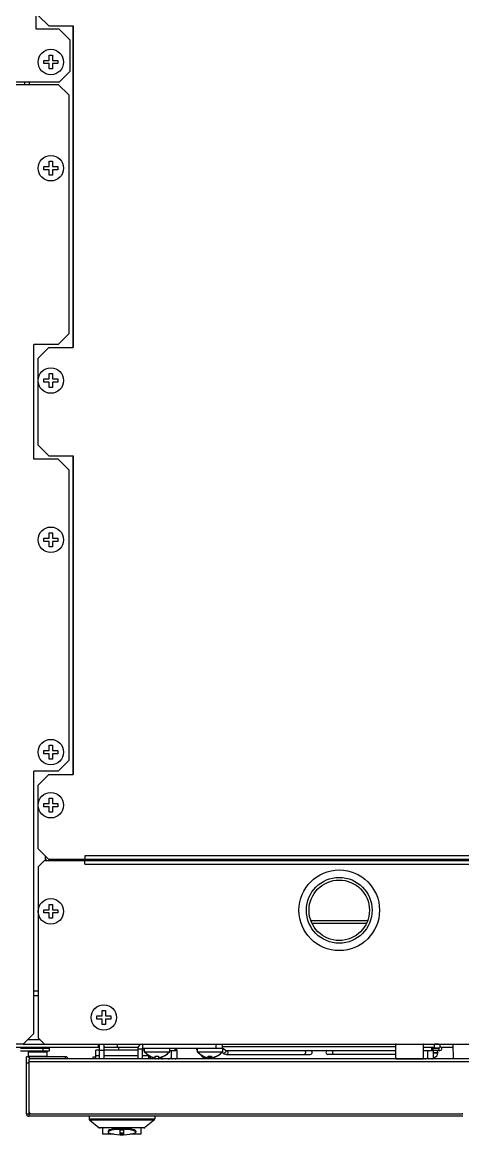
# Model space of a CAD drawing. Header units: millimetres. Extents: x 0 to 141, y -1 to 90.
# Drawn here: x 32.7 to 53.5, y -0.9 to 51.5 of the extents above; entities that cross this region are included whole.
import ezdxf

# ---------------------------------------------------------------- set-up
doc = ezdxf.new("R2010")
doc.units = ezdxf.units.MM

msp = doc.modelspace()

# ---------------------------------------------------------------- linework, layer by layer
for p, q in [((33.34, 51.2), (33.34, 85)), ((33.44, 51.85), (33.94, 51.35)), ((33.94, 51.35), (35.09, 51.35)), ((35.07, 51.35), (35.07, 36.2)), ((35.09, 51.35), (35.09, 36.2)), ((34.44, 51.2), (33.34, 51.2)), ((34.94, 50.7), (34.44, 51.2)), ((34.94, 50.7), (34.94, 49.2)), ((33.965, 49.725), (33.965, 49.975)), ((33.965, 49.975), (34.115, 49.975)), ((34.115, 49.975), (34.115, 49.725)), ((33.715, 49.575), (33.715, 49.725)), ((33.715, 49.725), (33.965, 49.725)), ((33.965, 49.575), (33.715, 49.575)), ((33.965, 49.325), (33.965, 49.575)), ((34.115, 49.325), (33.965, 49.325)), ((34.115, 49.725), (34.365, 49.725)), ((34.115, 49.575), (34.115, 49.325)), ((34.365, 49.575), (34.115, 49.575)), ((34.365, 49.725), (34.365, 49.575)), ((34.44, 48.7), (34.94, 49.2)), ((34.44, 48.7), (1.44, 48.7)), ((1.44, 48.6), (34.39, 48.6)), ((32.79, 48.7), (32.79, 48.6)), ((33.01, 48.7), (33.01, 48.6)), ((34.89, 48.1), (34.39, 48.6)), ((34.89, 48.1), (34.89, 36.85)), ((33.715, 44.575), (33.715, 44.725)), ((33.715, 44.725), (33.965, 44.725)), ((33.965, 44.575), (33.715, 44.575)), ((33.965, 44.725), (33.965, 44.975)), ((33.965, 44.975), (34.115, 44.975)), ((33.965, 44.325), (33.965, 44.575)), ((34.115, 44.975), (34.115, 44.725)), ((34.115, 44.725), (34.365, 44.725)), ((34.115, 44.575), (34.115, 44.325)), ((34.365, 44.575), (34.115, 44.575)), ((34.365, 44.725), (34.365, 44.575)), ((34.115, 44.325), (33.965, 44.325)), ((34.39, 36.35), (34.89, 36.85)), ((33.24, 30.95), (33.24, 36.35)), ((34.39, 36.35), (33.24, 36.35)), ((33.94, 36.2), (33.44, 35.7)), ((33.94, 36.2), (35.09, 36.2)), ((33.44, 31.6), (33.44, 35.7)), ((33.715, 34.575), (33.715, 34.725)), ((33.715, 34.725), (33.965, 34.725)), ((33.965, 34.725), (33.965, 34.975)), ((33.965, 34.975), (34.115, 34.975)), ((34.115, 34.975), (34.115, 34.725)), ((34.115, 34.725), (34.365, 34.725)), ((34.365, 34.725), (34.365, 34.575)), ((33.965, 34.575), (33.715, 34.575)), ((33.965, 34.325), (33.965, 34.575)), ((34.115, 34.325), (33.965, 34.325)), ((34.115, 34.575), (34.115, 34.325)), ((34.365, 34.575), (34.115, 34.575)), ((33.44, 31.6), (33.94, 31.1)), ((34.39, 30.95), (33.24, 30.95)), ((33.94, 31.1), (35.09, 31.1)), ((34.89, 30.45), (34.39, 30.95)), ((35.07, 31.1), (35.07, 16.1)), ((35.09, 31.1), (35.09, 16.1)), ((34.89, 30.45), (34.89, 16.75)), ((33.965, 27.225), (33.965, 27.475)), ((33.965, 27.475), (34.115, 27.475)), ((34.115, 27.475), (34.115, 27.225)), ((33.715, 27.075), (33.715, 27.225)), ((33.715, 27.225), (33.965, 27.225)), ((33.965, 27.075), (33.715, 27.075)), ((33.965, 26.825), (33.965, 27.075)), ((34.115, 26.825), (33.965, 26.825)), ((34.115, 27.225), (34.365, 27.225)), ((34.115, 27.075), (34.115, 26.825)), ((34.365, 27.075), (34.115, 27.075)), ((34.365, 27.225), (34.365, 27.075)), ((33.965, 17.475), (34.115, 17.475)), ((33.965, 17.225), (33.965, 17.475)), ((34.115, 17.475), (34.115, 17.225)), ((33.715, 17.225), (33.965, 17.225)), ((33.715, 17.075), (33.715, 17.225)), ((33.965, 17.075), (33.715, 17.075)), ((33.965, 16.825), (33.965, 17.075)), ((34.115, 16.825), (33.965, 16.825)), ((34.115, 17.225), (34.365, 17.225)), ((34.365, 17.075), (34.115, 17.075)), ((34.115, 17.075), (34.115, 16.825)), ((34.365, 17.225), (34.365, 17.075)), ((34.39, 16.25), (33.24, 16.25)), ((33.24, 3.9), (33.24, 16.25)), ((34.39, 16.25), (34.89, 16.75)), ((33.94, 16.1), (33.44, 15.6)), ((33.94, 16.1), (35.09, 16.1)), ((33.44, 12.6), (33.44, 15.6)), ((33.715, 14.725), (33.965, 14.725)), ((33.715, 14.575), (33.715, 14.725)), ((33.965, 14.975), (34.115, 14.975)), ((33.965, 14.725), (33.965, 14.975)), ((34.115, 14.975), (34.115, 14.725)), ((34.115, 14.725), (34.365, 14.725)), ((34.365, 14.725), (34.365, 14.575)), ((33.965, 14.575), (33.715, 14.575)), ((33.965, 14.325), (33.965, 14.575)), ((34.115, 14.325), (33.965, 14.325)), ((34.365, 14.575), (34.115, 14.575)), ((34.115, 14.575), (34.115, 14.325)), ((33.44, 12.6), (33.94, 12.1)), ((33.788, 12.149), (33.771, 12.15)), ((33.79, 12.137), (33.771, 12.135)), ((58.031, 12.1), (33.94, 12.1)), ((35.07, 12.1), (35.07, 12.05)), ((35.29, 12.1), (35.29, 12.05)), ((35.34, 12.05), (35.34, 12.1)), ((35.46, 12.05), (35.46, 12.1)), ((35.54, 12.05), (35.54, 12.1)), ((35.64, 12.27), (35.64, 12.1)), ((58.031, 12.27), (35.64, 12.27)), ((35.68, 12.05), (35.68, 12.1)), ((35.69, 12.08), (35.81, 12.08)), ((35.69, 12.05), (35.69, 12.08)), ((35.81, 12.05), (35.81, 12.08)), ((35.89, 12.05), (35.89, 12.1)), ((35.89, 12.08), (40.991, 12.08)), ((40.99, 12.1), (40.992, 12.05)), ((42.09, 12.1), (42.088, 12.05)), ((42.089, 12.08), (47.54, 12.08)), ((47.54, 12.05), (47.54, 12.1)), ((47.74, 12.05), (47.74, 12.1)), ((47.74, 12.08), (55.74, 12.08)), ((33.74, 12.05), (33.44, 11.75)), ((33.44, 11.75), (33.44, 3.7)), ((33.74, 12.05), (58.031, 12.05)), ((35.64, 11.88), (35.64, 12.05)), ((35.64, 11.88), (58.031, 11.88)), ((33.965, 9.975), (34.115, 9.975)), ((33.965, 9.725), (33.965, 9.975)), ((34.115, 9.975), (34.115, 9.725)), ((33.715, 9.725), (33.965, 9.725)), ((33.715, 9.575), (33.715, 9.725)), ((33.965, 9.575), (33.715, 9.575)), ((33.965, 9.325), (33.965, 9.575)), ((34.115, 9.725), (34.365, 9.725)), ((34.365, 9.575), (34.115, 9.575)), ((34.115, 9.575), (34.115, 9.325)), ((34.365, 9.725), (34.365, 9.575)), ((34.115, 9.325), (33.965, 9.325)), ((46.3, 9.22), (48.98, 9.22)), ((46.35, 9.1), (48.93, 9.1)), ((33.24, 5.9), (33.44, 5.9)), ((33.24, 5.68), (33.44, 5.68)), ((36.215, 4.725), (36.465, 4.725)), ((36.215, 4.575), (36.215, 4.725)), ((36.465, 4.975), (36.615, 4.975)), ((36.465, 4.725), (36.465, 4.975)), ((36.615, 4.975), (36.615, 4.725)), ((36.615, 4.725), (36.865, 4.725)), ((36.865, 4.725), (36.865, 4.575)), ((36.465, 4.575), (36.215, 4.575)), ((36.465, 4.325), (36.465, 4.575)), ((36.615, 4.325), (36.465, 4.325)), ((36.865, 4.575), (36.615, 4.575)), ((36.615, 4.575), (36.615, 4.325)), ((32.74, 3.4), (33.24, 3.9)), ((33.44, 3.7), (33.74, 3.4)), ((32.74, 3.4), (16.89, 3.4)), ((28.59, 3.25), (36.34, 3.25)), ((32.61, 3.2), (33.97, 3.2)), ((32.74, 3.4), (33.74, 3.4)), ((32.96, 3.62), (33.52, 3.62)), ((33.67, 3.08), (33.67, 3.2)), ((33.74, 3.4), (58.031, 3.4)), ((33.97, 3.08), (33.97, 3.2)), ((36.29, 3.255), (36.29, 3.4)), ((36.29, 3.255), (36.34, 3.255)), ((36.34, 2.7), (36.34, 3.4)), ((36.54, 3.4), (36.54, 2.7)), ((36.54, 3.255), (37.19, 3.255)), ((37.19, 3.255), (37.19, 3.4)), ((37.19, 3.255), (38.155, 3.255)), ((37.252, 3.12), (37.252, 3.255)), ((38.14, 3.18), (38.34, 3.18)), ((38.14, 3.18), (38.14, 2.7)), ((38.34, 3.18), (38.34, 2.7)), ((38.36, 3.4), (38.36, 3.2)), ((38.36, 3.2), (42.14, 3.2)), ((38.44, 3.2), (38.44, 3.04)), ((39.64, 3.2), (39.64, 3.04)), ((39.908, 3.09), (39.908, 3.2)), ((39.951, 3.09), (39.951, 3.2)), ((39.977, 3.09), (39.977, 3.2)), ((40.94, 3.2), (40.94, 3.04)), ((41.84, 3.2), (41.84, 3.4)), ((42.14, 3.2), (42.14, 3.4)), ((50.315, 3.27), (42.14, 3.27)), ((42.14, 3.223), (42.279, 3.11)), ((42.14, 3.2), (42.14, 3.04)), ((43.127, 3.27), (43.09, 3.27)), ((45.213, 3.27), (45.19, 3.27)), ((47.49, 3.27), (45.89, 3.27)), ((50.315, 3.39), (51.615, 3.39)), ((50.315, 2.71), (50.315, 3.39)), ((51.615, 2.71), (51.615, 3.39)), ((51.615, 3.255), (52.14, 3.255)), ((52.008, 3.09), (52.008, 3.255)), ((52.051, 3.09), (52.051, 3.255)), ((52.077, 3.09), (52.077, 3.255)), ((52.317, 3.21), (52.077, 3.21)), ((52.077, 3.2), (52.34, 3.2)), ((52.14, 3.255), (52.14, 3.4)), ((52.317, 3.39), (52.14, 3.39)), ((52.14, 3.21), (52.14, 3.2)), ((52.14, 3.2), (52.14, 3.21)), ((52.34, 3.2), (52.34, 3.12)), ((52.446, 3.25), (52.997, 3.25)), ((52.99, 3.4), (53.02, 2.7)), ((32.61, 3.08), (33.97, 3.08)), ((33.01, 2.8), (32.89, 2.8)), ((32.89, 0.12), (32.89, 2.8)), ((32.97, 3.04), (33.85, 3.04)), ((32.97, 3.04), (32.97, 2.81)), ((33.85, 2.81), (32.97, 2.81)), ((32.98, 3.05), (33.84, 3.05)), ((34.72, 2.8), (33.01, 2.8)), ((33.01, 2.8), (33.01, 2.668)), ((58.031, 2.7), (33.01, 2.7)), ((33.01, 0.2), (33.01, 2.668)), ((33.85, 3.04), (33.85, 2.81)), ((34.72, 2.8), (34.72, 2.7)), ((36.04, 2.8), (36.165, 2.8)), ((36.04, 2.7), (36.04, 2.8)), ((36.34, 3.12), (36.165, 3.12)), ((36.165, 2.7), (36.165, 3.12)), ((36.34, 2.85), (36.165, 2.85)), ((36.54, 3.1), (36.34, 3.1)), ((38.14, 3.12), (36.54, 3.12)), ((38.14, 2.85), (36.54, 2.85)), ((38.44, 3.12), (38.34, 3.12)), ((38.665, 2.85), (38.34, 2.85)), ((38.44, 3.04), (39.64, 3.04)), ((38.503, 2.979), (38.44, 3.04)), ((38.565, 2.925), (38.503, 2.979)), ((38.599, 2.899), (38.545, 2.942)), ((38.628, 2.878), (38.565, 2.925)), ((38.656, 2.859), (38.599, 2.899)), ((38.689, 2.838), (38.628, 2.878)), ((38.715, 2.824), (38.656, 2.859)), ((38.665, 2.7), (38.665, 2.854)), ((38.665, 2.8), (38.74, 2.8)), ((38.715, 2.824), (38.689, 2.838)), ((38.717, 2.827), (38.715, 2.828)), ((38.715, 2.824), (38.715, 2.828)), ((38.74, 2.7), (38.74, 2.8)), ((38.873, 2.763), (38.89, 2.759)), ((38.888, 2.759), (38.905, 2.756)), ((38.904, 2.756), (38.919, 2.753)), ((38.904, 2.756), (38.904, 2.742)), ((38.904, 2.742), (38.917, 2.727)), ((38.919, 2.753), (38.935, 2.75)), ((38.934, 2.75), (38.95, 2.748)), ((38.95, 2.748), (38.965, 2.746)), ((38.965, 2.746), (38.965, 2.828)), ((39.115, 2.828), (39.115, 2.746)), ((39.115, 2.746), (39.13, 2.748)), ((39.146, 2.75), (39.13, 2.748)), ((39.145, 2.75), (39.161, 2.753)), ((39.161, 2.753), (39.176, 2.756)), ((39.172, 2.755), (39.172, 2.742)), ((39.175, 2.756), (39.192, 2.759)), ((39.19, 2.759), (39.207, 2.763)), ((39.336, 2.813), (39.365, 2.828)), ((39.365, 2.824), (39.424, 2.859)), ((39.365, 2.824), (39.391, 2.838)), ((39.365, 2.828), (39.365, 2.824)), ((39.391, 2.838), (39.452, 2.878)), ((39.424, 2.859), (39.481, 2.899)), ((39.452, 2.878), (39.515, 2.925)), ((39.481, 2.899), (39.535, 2.942)), ((39.515, 2.925), (39.577, 2.979)), ((39.577, 2.979), (39.64, 3.04)), ((39.64, 3.09), (39.977, 3.09)), ((39.708, 3.09), (39.708, 2.742)), ((39.975, 3.09), (39.975, 2.742)), ((40.94, 3.04), (42.14, 3.04)), ((41.003, 2.979), (40.94, 3.04)), ((41.065, 2.925), (41.003, 2.979)), ((41.099, 2.899), (41.045, 2.942)), ((41.128, 2.878), (41.065, 2.925)), ((41.156, 2.859), (41.099, 2.899)), ((41.189, 2.838), (41.128, 2.878)), ((41.215, 2.824), (41.156, 2.859)), ((41.215, 2.824), (41.189, 2.838)), ((41.217, 2.827), (41.215, 2.828)), ((41.215, 2.824), (41.215, 2.828)), ((41.265, 2.761), (41.271, 2.759)), ((41.265, 2.759), (41.265, 2.761)), ((41.271, 2.759), (41.391, 2.759)), ((41.373, 2.763), (41.39, 2.759)), ((41.388, 2.759), (41.405, 2.756)), ((41.396, 2.738), (41.396, 2.758)), ((41.404, 2.756), (41.419, 2.753)), ((41.419, 2.753), (41.435, 2.75)), ((41.434, 2.75), (41.45, 2.748)), ((41.45, 2.748), (41.465, 2.746)), ((41.465, 2.746), (41.465, 2.828)), ((41.465, 2.76), (41.484, 2.761)), ((41.484, 2.761), (41.484, 2.738)), ((41.484, 2.759), (41.609, 2.759)), ((41.609, 2.759), (41.615, 2.761)), ((41.615, 2.828), (41.615, 2.746)), ((41.615, 2.746), (41.63, 2.748)), ((41.646, 2.75), (41.63, 2.748)), ((41.645, 2.75), (41.661, 2.753)), ((41.661, 2.753), (41.676, 2.756)), ((41.675, 2.756), (41.692, 2.759)), ((41.69, 2.759), (41.707, 2.763)), ((41.836, 2.813), (41.865, 2.828)), ((41.865, 2.824), (41.924, 2.859)), ((41.865, 2.824), (41.891, 2.838)), ((41.865, 2.828), (41.865, 2.824)), ((41.891, 2.838), (41.952, 2.878)), ((41.924, 2.859), (41.981, 2.899)), ((41.952, 2.878), (42.015, 2.925)), ((41.981, 2.899), (42.035, 2.942)), ((42.015, 2.925), (42.077, 2.979)), ((42.077, 2.979), (42.14, 3.04)), ((42.112, 3.013), (42.165, 2.97)), ((42.328, 3.09), (50.315, 3.09)), ((42.328, 2.91), (46.276, 2.91)), ((50.315, 2.91), (47.104, 2.91)), ((50.315, 2.71), (51.615, 2.71)), ((51.615, 3.09), (52.077, 3.09)), ((51.808, 3.09), (51.808, 2.742)), ((52.075, 3.09), (52.075, 2.742)), ((52.075, 3.01), (52.29, 3.01)), ((52.075, 2.99), (52.29, 2.99)), ((52.075, 2.759), (52.109, 2.759)), ((52.077, 3.12), (52.34, 3.12)), ((52.109, 2.759), (52.115, 2.761)), ((52.115, 2.761), (52.115, 2.759)), ((52.255, 3.12), (52.255, 3.01)), ((52.255, 3.09), (52.39, 3.09)), ((52.29, 3.01), (52.29, 2.99)), ((33.01, 2.5), (32.89, 2.5)), ((58.031, 2.56), (33.01, 2.56)), ((33.01, 0), (33.01, 2.539)), ((32.89, 0.12), (53.473, 0.12)), ((53.473, 0), (33.01, 0)), ((33.09, 0.12), (53.424, 0.12)), ((35.84, 0), (35.84, -0.126)), ((38.94, 0), (38.94, -0.126)), ((35.84, -0.126), (38.94, -0.126)), ((35.859, -0.165), (38.921, -0.165)), ((35.859, -0.165), (36.326, -0.539)), ((38.921, -0.165), (38.454, -0.539)), ((38.454, -0.539), (36.326, -0.539)), ((38.422, -0.55), (36.358, -0.55)), ((36.49, -0.85), (36.49, -0.55)), ((37.022, -0.85), (36.49, -0.85)), ((36.74, -0.696), (36.74, -0.745)), ((36.759, -0.715), (36.74, -0.745)), ((37.315, -0.647), (37.465, -0.647)), ((37.315, -0.843), (37.315, -0.647)), ((37.465, -0.794), (37.315, -0.794)), ((37.465, -0.843), (37.315, -0.843)), ((37.465, -0.647), (37.465, -0.843)), ((38.29, -0.85), (37.783, -0.85)), ((38.04, -0.745), (38.021, -0.715)), ((38.04, -0.696), (38.04, -0.745)), ((38.29, -0.55), (38.29, -0.85))]:
    msp.add_line(p, q)
for points in [[(33.822, 12.05), (33.816, 12.062), (33.795, 12.117), (33.783, 12.178), (33.78, 12.221)], [(34.279, 12.1), (34.26, 12.052), (34.258, 12.05)], [(38.545, 2.942), (38.492, 2.989), (38.44, 3.04)], [(38.715, 2.828), (38.744, 2.813), (38.77, 2.801), (38.793, 2.791), (38.815, 2.782), (38.836, 2.775), (38.855, 2.768), (38.875, 2.763)], [(38.858, 2.767), (38.84, 2.773), (38.821, 2.78), (38.8, 2.788), (38.778, 2.797), (38.756, 2.807), (38.74, 2.815)], [(38.917, 2.727), (38.931, 2.716), (38.946, 2.708), (38.961, 2.702), (38.97, 2.7)], [(38.965, 2.828), (38.984, 2.826), (39.003, 2.825), (39.022, 2.824), (39.041, 2.824), (39.059, 2.824), (39.078, 2.825), (39.096, 2.826), (39.115, 2.828)], [(39.107, 2.7), (39.116, 2.702), (39.131, 2.708), (39.145, 2.716), (39.16, 2.728), (39.172, 2.742)], [(39.172, 2.742), (39.197, 2.728), (39.225, 2.716), (39.254, 2.708), (39.284, 2.703), (39.303, 2.7)], [(39.205, 2.763), (39.222, 2.767), (39.24, 2.773), (39.259, 2.78), (39.28, 2.788), (39.302, 2.797), (39.324, 2.807), (39.34, 2.815)], [(39.336, 2.813), (39.31, 2.801), (39.287, 2.791), (39.265, 2.782), (39.244, 2.775), (39.225, 2.768), (39.207, 2.763)], [(39.535, 2.942), (39.588, 2.989), (39.64, 3.04)], [(39.577, 2.7), (39.596, 2.702), (39.625, 2.708), (39.655, 2.716), (39.683, 2.728), (39.708, 2.742)], [(39.708, 2.742), (39.72, 2.728), (39.734, 2.716), (39.749, 2.708), (39.763, 2.703), (39.773, 2.7)], [(39.91, 2.7), (39.919, 2.702), (39.934, 2.708), (39.949, 2.716)], [(39.949, 2.716), (39.963, 2.727), (39.975, 2.742)], [(41.045, 2.942), (40.992, 2.989), (40.94, 3.04)], [(41.215, 2.828), (41.244, 2.813), (41.27, 2.801), (41.293, 2.791), (41.315, 2.782), (41.336, 2.775), (41.355, 2.768), (41.375, 2.763)], [(41.358, 2.767), (41.34, 2.773), (41.321, 2.78), (41.3, 2.788), (41.278, 2.797), (41.256, 2.807), (41.24, 2.815)], [(41.465, 2.828), (41.484, 2.826), (41.503, 2.825), (41.522, 2.824), (41.541, 2.824), (41.559, 2.824), (41.578, 2.825), (41.596, 2.826), (41.615, 2.828)], [(41.705, 2.763), (41.722, 2.767), (41.74, 2.773), (41.759, 2.78), (41.78, 2.788), (41.802, 2.797), (41.824, 2.807), (41.84, 2.815)], [(41.836, 2.813), (41.81, 2.801), (41.787, 2.791), (41.765, 2.782), (41.744, 2.775), (41.725, 2.768), (41.707, 2.763)], [(42.035, 2.942), (42.088, 2.989), (42.14, 3.04)], [(42.285, 3.04), (42.268, 3.01), (42.244, 2.985), (42.217, 2.968), (42.19, 2.962), (42.168, 2.968), (42.165, 2.97)], [(42.165, 2.97), (42.216, 2.937), (42.271, 2.917), (42.328, 2.91)], [(42.279, 3.11), (42.295, 3.099), (42.312, 3.092), (42.328, 3.09)], [(42.279, 3.11), (42.289, 3.095), (42.293, 3.07), (42.285, 3.04)], [(42.328, 3.09), (42.352, 3.083), (42.373, 3.064), (42.386, 3.034), (42.391, 3)], [(42.391, 3), (42.386, 2.966), (42.373, 2.936), (42.352, 2.917), (42.328, 2.91)], [(45.983, 3.09), (46.007, 3.083), (46.028, 3.064), (46.042, 3.034), (46.047, 3)], [(46.047, 3), (46.042, 2.966), (46.028, 2.936), (46.007, 2.917), (45.983, 2.91)], [(47.333, 3), (47.338, 3.034), (47.352, 3.064), (47.373, 3.083), (47.397, 3.09)], [(47.397, 2.91), (47.373, 2.917), (47.352, 2.936), (47.338, 2.966), (47.333, 3)], [(51.677, 2.7), (51.696, 2.702), (51.725, 2.708), (51.755, 2.716), (51.783, 2.728), (51.808, 2.742)], [(51.808, 2.742), (51.82, 2.728), (51.834, 2.716), (51.849, 2.708), (51.863, 2.703), (51.873, 2.7)], [(52.01, 2.7), (52.019, 2.702), (52.034, 2.708), (52.049, 2.716)], [(52.049, 2.716), (52.063, 2.727), (52.075, 2.742)], [(38.04, -0.696), (38.024, -0.668), (37.976, -0.641), (37.898, -0.617), (37.795, -0.596), (37.672, -0.581), (37.535, -0.572), (37.39, -0.569), (37.245, -0.572), (37.108, -0.581), (36.985, -0.596), (36.882, -0.617), (36.804, -0.641), (36.756, -0.668), (36.74, -0.696)], [(36.74, -0.745), (36.759, -0.776), (36.814, -0.804), (36.903, -0.83), (37.021, -0.85)], [(38.021, -0.715), (37.966, -0.686), (37.877, -0.66), (37.759, -0.64), (37.62, -0.626), (37.468, -0.618), (37.312, -0.618), (37.16, -0.626), (37.021, -0.64), (36.903, -0.66), (36.814, -0.686), (36.759, -0.715)], [(37.021, -0.85), (37.16, -0.864), (37.312, -0.872), (37.468, -0.872), (37.62, -0.864)], [(37.62, -0.864), (37.759, -0.85), (37.877, -0.83), (37.966, -0.804), (38.021, -0.776), (38.04, -0.745)]]:
    msp.add_lwpolyline(points)
for centre, radius in [((34.04, 49.65), 0.6), ((34.04, 44.65), 0.6), ((34.04, 34.65), 0.6), ((34.04, 27.15), 0.6), ((34.04, 17.15), 0.6), ((34.04, 14.65), 0.6), ((47.64, 9.7), 1.9), ((47.64, 9.7), 1.55), ((47.64, 9.7), 1.425), ((34.04, 9.65), 0.6), ((36.54, 4.65), 0.6)]:
    msp.add_circle(centre, radius)
for centre, radius, start, end in [((34.04, 12.15), 0.27, 158.1843, 201.7886), ((34.04, 12.15), 0.25, 183.0907, 203.6416), ((34.04, 12.15), 0.25, 336.3584, 348.4549), ((34.04, 12.15), 0.27, 338.2114, 349.2936), ((35.83, 12.08), 0.14, 171.7441, 180), ((35.83, 12.08), 0.02, 90, 180), ((38.36, 3.18), 0.22, 90, 180), ((38.36, 3.18), 0.02, 90, 180), ((40.99, 3.18), 0.09, 167.0561, 235.799), ((50.325, 3.39), 0.01, 90, 180), ((51.605, 3.39), 0.01, 0, 90), ((52.317, 3.3), 0.09, 269.9995, 89.9995), ((52.39, 3.18), 0.09, 269.9995, 82.8909), ((32.98, 3.04), 0.01, 90, 180), ((32.98, 2.81), 0.01, 180, 270), ((33.84, 3.04), 0.01, 0, 90), ((33.84, 2.81), 0.01, 270, 0), ((34.72, 2.63), 0.17, 24.4782, 90), ((39.005, 2.812), 0.122, 214.948, 247.5617), ((39.875, 2.812), 0.122, 292.4383, 325.052), ((41.33, 2.99), 0.24, 204.6361, 254.2861), ((41.33, 2.99), 0.24, 205.0067, 254.2861), ((41.44, 3.385), 0.649, 254.912, 266.1319), ((41.44, 3.385), 0.649, 273.8681, 285.088), ((46.276, 3), 0.09, 269.9995, 89.9995), ((47.104, 3), 0.09, 89.9995, 269.9995), ((50.325, 2.71), 0.01, 180, 270), ((51.605, 2.71), 0.01, 270, 0), ((51.975, 2.812), 0.122, 292.4383, 325.052), ((51.94, 3.385), 0.649, 282.0411, 285.088), ((52.05, 2.99), 0.24, 285.7139, 0), ((52.05, 2.99), 0.24, 285.7139, 0), ((33.01, 0.12), 0.12, 180, 270), ((33.09, 0.2), 0.08, 180, 270), ((53.424, 0.2), 0.08, 270, 301.5), ((35.89, -0.126), 0.05, 180, 231.3402), ((36.34, -0.5), 0.05, 195.2742, 270), ((38.44, -0.5), 0.05, 270, 344.7258), ((38.89, -0.126), 0.05, 308.6598, 360), ((36.358, -0.5), 0.05, 231.3402, 270), ((38.422, -0.5), 0.05, 270, 308.6598)]:
    msp.add_arc(centre, radius, start, end)

doc.saveas('drawing.dxf')
